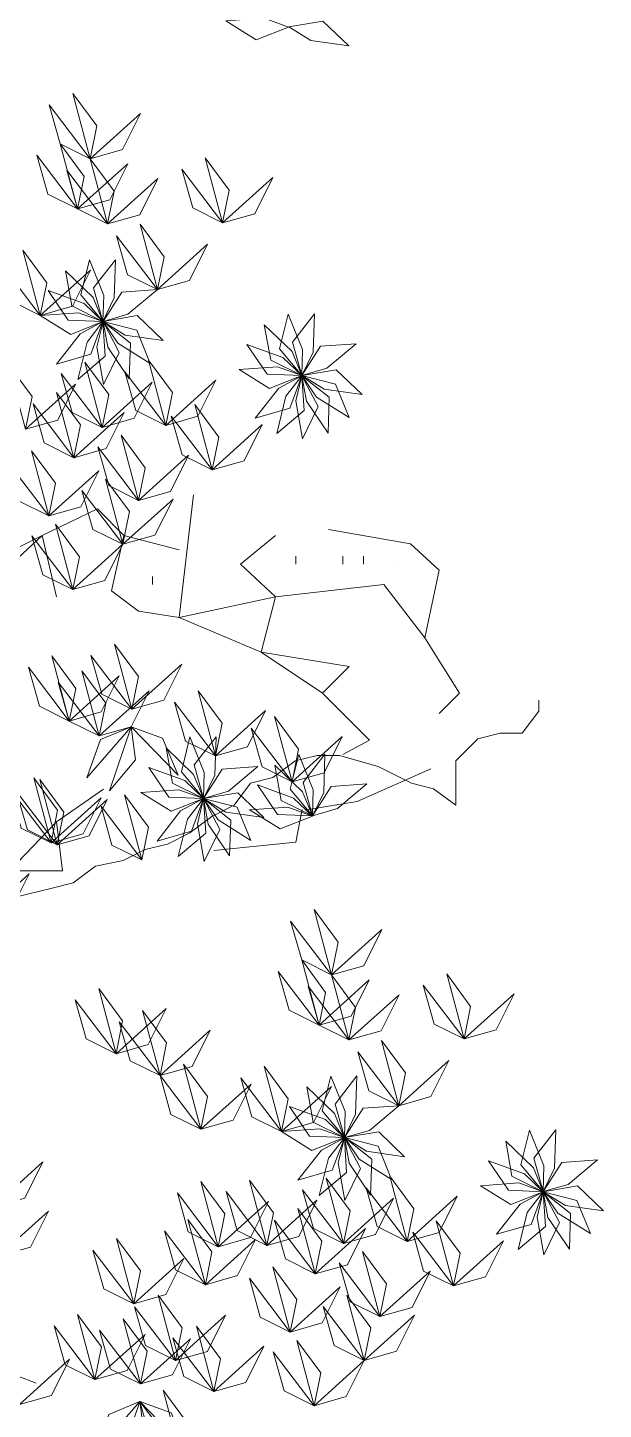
# Model space of a CAD drawing. Header units: inches. Extents: x 4350 to 28384, y -6772 to 993.
# Drawn here: x 24239.2 to 24290.3, y -1024.5 to -901.7 of the extents above; entities that cross this region are included whole.
import ezdxf

# ---------------------------------------------------------------- set-up
doc = ezdxf.new("R2010")
doc.units = ezdxf.units.IN
doc.header["$MEASUREMENT"] = 0
doc.layers.add('ARREDAMENTO', color=2, linetype='Continuous', lineweight=18)

# ---------------------------------------------------------------- blocks, each defined once
blk = doc.blocks.new('chioma jacaranda')
at = {"layer": 'ARREDAMENTO'}
for p, q in [((14723.23, -3488.38), (14724.5, -3477.48)), ((14711.05, -3481.11), (14715.96, -3478.75)), ((14715.96, -3478.75), (14718.32, -3481.11)), ((14703.24, -3488.38), (14711.05, -3481.11)), ((14711.05, -3481.11), (14703.78, -3484.75)), ((14711.05, -3481.11), (14712.33, -3486.57)), ((14718.32, -3481.11), (14717.23, -3486.02)), ((14723.23, -3482.39), (14718.32, -3481.11)), ((14731.77, -3481.11), (14728.68, -3483.66)), ((14743.77, -3481.84), (14736.5, -3480.57)), ((14746.31, -3484.2), (14743.77, -3481.84)), ((14728.68, -3483.66), (14731.77, -3486.57)), ((14733.59, -3482.93), (14733.59, -3483.66)), ((14737.77, -3482.93), (14737.77, -3483.66)), ((14739.59, -3482.93), (14739.59, -3483.66)), ((14742.68, -3483.66), (14742.68, -3483.66)), ((14720.87, -3484.75), (14720.87, -3485.47)), ((14745.04, -3490.2), (14746.31, -3484.2)), ((14717.23, -3486.02), (14719.6, -3487.84)), ((14731.77, -3486.57), (14741.41, -3485.47)), ((14741.41, -3485.47), (14745.04, -3490.2)), ((14731.77, -3486.57), (14723.23, -3488.38)), ((14731.77, -3486.57), (14730.5, -3491.47)), ((14730.5, -3491.47), (14731.77, -3486.57)), ((14719.6, -3487.84), (14723.23, -3488.38)), ((14723.23, -3488.38), (14730.5, -3491.47)), ((14745.04, -3490.2), (14748.13, -3495.11)), ((14738.32, -3492.74), (14730.5, -3491.47)), ((14730.5, -3491.47), (14735.95, -3495.11)), ((14735.95, -3495.11), (14738.32, -3492.74)), ((14737.23, -3493.84), (14737.23, -3493.84)), ((14735.95, -3495.11), (14740.13, -3499.29)), ((14748.13, -3495.11), (14746.31, -3496.92)), ((14740.13, -3499.29), (14737.77, -3500.56)), ((14739.04, -3504.74), (14745.59, -3501.83)), ((14712.33, -3506.56), (14716.51, -3503.65)), ((14734.14, -3505.47), (14733.59, -3508.37)), ((14734.68, -3505.47), (14739.04, -3504.74)), ((14712.33, -3506.56), (14708.15, -3510.92)), ((14712.87, -3510.92), (14712.33, -3506.56)), ((14733.59, -3508.37), (14726.32, -3509.1)), ((14708.15, -3510.92), (14712.87, -3510.92))]:
    blk.add_line(p, q, dxfattribs=at)
at = {"layer": 'ARREDAMENTO', "linetype": 'Continuous'}
blk.add_line((14705.35, -3554.46), (14710.53, -3556.45), dxfattribs=at)
at = {"layer": 'ARREDAMENTO', "lineweight": 0}
for points in [[(14727.37, -3435.37), (14730.77, -3435.13), (14732.94, -3435.92), (14730.07, -3437.05), (14727.37, -3435.37)], [(14738.3, -3437.6), (14734.92, -3437.13), (14732.96, -3435.91), (14736, -3435.4), (14738.3, -3437.6)], [(14715.33, -3447.62), (14715.91, -3444.71), (14713.78, -3441.82), (14715.33, -3447.62)], [(14715.33, -3447.62), (14712.67, -3446.3), (14711.69, -3442.84), (14715.33, -3447.62)], [(14715.33, -3447.62), (14718.18, -3446.81), (14719.78, -3443.6), (14715.33, -3447.62)], [(14714.21, -3452.09), (14714.8, -3449.19), (14712.67, -3446.3), (14714.21, -3452.09)], [(14714.21, -3452.09), (14711.56, -3450.77), (14710.58, -3447.32), (14714.21, -3452.09)], [(14716.87, -3453.41), (14717.45, -3450.51), (14715.33, -3447.62), (14716.87, -3453.41)], [(14727.09, -3453.32), (14727.67, -3450.42), (14725.55, -3447.53), (14727.09, -3453.32)], [(14716.87, -3453.41), (14714.21, -3452.09), (14713.24, -3448.64), (14716.87, -3453.41)], [(14714.21, -3452.09), (14717.07, -3451.29), (14718.67, -3448.07), (14714.21, -3452.09)], [(14727.09, -3453.32), (14724.44, -3452), (14723.46, -3448.55), (14727.09, -3453.32)], [(14716.87, -3453.41), (14719.72, -3452.61), (14721.32, -3449.39), (14716.87, -3453.41)], [(14727.09, -3453.32), (14729.94, -3452.52), (14731.54, -3449.3), (14727.09, -3453.32)], [(14721.29, -3459.25), (14721.88, -3456.34), (14719.75, -3453.45), (14721.29, -3459.25)], [(14721.29, -3459.25), (14718.64, -3457.93), (14717.66, -3454.47), (14721.29, -3459.25)], [(14721.29, -3459.25), (14724.15, -3458.44), (14725.75, -3455.23), (14721.29, -3459.25)], [(14710.88, -3461.55), (14711.47, -3458.64), (14709.34, -3455.75), (14710.88, -3461.55)], [(14715.25, -3456.62), (14716.53, -3459.78), (14716.46, -3462.08), (14714.49, -3459.71), (14715.25, -3456.62)], [(14717.58, -3456.6), (14717.46, -3460), (14716.46, -3462.08), (14715.63, -3459.11), (14717.58, -3456.6)], [(14710.88, -3461.55), (14708.23, -3460.23), (14707.25, -3456.78), (14710.88, -3461.55)], [(14710.88, -3461.55), (14713.74, -3460.74), (14715.34, -3457.53), (14710.88, -3461.55)], [(14713.13, -3457.58), (14715.58, -3459.95), (14716.45, -3462.09), (14713.69, -3460.71), (14713.13, -3457.58)], [(14711.59, -3459.33), (14714.79, -3460.49), (14716.45, -3462.09), (14713.37, -3461.96), (14711.59, -3459.33)], [(14721.29, -3459.25), (14718.68, -3461.44), (14716.47, -3462.08), (14718.12, -3459.48), (14721.29, -3459.25)], [(14710.88, -3461.55), (14714.28, -3461.31), (14716.45, -3462.09), (14713.59, -3463.23), (14710.88, -3461.55)], [(14732.92, -3461.43), (14734.19, -3464.59), (14734.12, -3466.89), (14732.15, -3464.52), (14732.92, -3461.43)], [(14735.25, -3461.41), (14735.13, -3464.82), (14734.12, -3466.89), (14733.29, -3463.92), (14735.25, -3461.41)], [(14712.33, -3465.87), (14714.43, -3463.19), (14716.46, -3462.1), (14715.38, -3464.99), (14712.33, -3465.87)], [(14714.22, -3467.23), (14715.05, -3463.92), (14716.46, -3462.1), (14716.66, -3465.18), (14714.22, -3467.23)], [(14716.51, -3467.69), (14715.92, -3464.34), (14716.47, -3462.1), (14717.9, -3464.83), (14716.51, -3467.69)], [(14721.81, -3463.78), (14718.43, -3463.3), (14716.47, -3462.09), (14719.51, -3461.57), (14721.81, -3463.78)], [(14720.66, -3465.81), (14717.77, -3464), (14716.47, -3462.09), (14719.46, -3462.86), (14720.66, -3465.81)], [(14718.78, -3467.19), (14716.88, -3464.37), (14716.47, -3462.1), (14718.89, -3464.01), (14718.78, -3467.19)], [(14730.79, -3462.39), (14733.25, -3464.76), (14734.12, -3466.9), (14731.36, -3465.53), (14730.79, -3462.39)], [(14729.25, -3464.14), (14732.45, -3465.3), (14734.12, -3466.9), (14731.04, -3466.77), (14729.25, -3464.14)], [(14738.96, -3464.06), (14736.35, -3466.25), (14734.13, -3466.89), (14735.78, -3464.29), (14738.96, -3464.06)], [(14709.58, -3471.67), (14710.17, -3468.76), (14708.04, -3465.87), (14709.58, -3471.67)], [(14716.38, -3471.5), (14716.97, -3468.59), (14714.84, -3465.7), (14716.38, -3471.5)], [(14722.04, -3471.32), (14722.62, -3468.41), (14720.49, -3465.52), (14722.04, -3471.32)], [(14728.55, -3466.36), (14731.95, -3466.12), (14734.12, -3466.9), (14731.25, -3468.04), (14728.55, -3466.36)], [(14739.47, -3468.59), (14736.1, -3468.11), (14734.14, -3466.9), (14737.18, -3466.38), (14739.47, -3468.59)], [(14709.58, -3471.67), (14712.44, -3470.86), (14714.03, -3467.65), (14709.58, -3471.67)], [(14716.38, -3471.5), (14713.73, -3470.18), (14712.75, -3466.72), (14716.38, -3471.5)], [(14716.38, -3471.5), (14719.23, -3470.69), (14720.83, -3467.48), (14716.38, -3471.5)], [(14722.04, -3471.32), (14719.38, -3470), (14718.41, -3466.55), (14722.04, -3471.32)], [(14722.04, -3471.32), (14724.89, -3470.51), (14726.49, -3467.3), (14722.04, -3471.32)], [(14729.99, -3470.68), (14732.09, -3468), (14734.12, -3466.91), (14733.05, -3469.8), (14729.99, -3470.68)], [(14731.89, -3472.04), (14732.71, -3468.73), (14734.13, -3466.91), (14734.32, -3469.99), (14731.89, -3472.04)], [(14734.17, -3472.51), (14733.58, -3469.15), (14734.13, -3466.91), (14735.56, -3469.64), (14734.17, -3472.51)], [(14738.32, -3470.62), (14735.43, -3468.81), (14734.13, -3466.9), (14737.12, -3467.67), (14738.32, -3470.62)], [(14736.45, -3472), (14734.54, -3469.18), (14734.13, -3466.91), (14736.55, -3468.82), (14736.45, -3472)], [(14713.88, -3474.19), (14714.47, -3471.28), (14712.34, -3468.39), (14713.88, -3474.19)], [(14713.88, -3474.19), (14711.23, -3472.87), (14710.25, -3469.41), (14713.88, -3474.19)], [(14726.16, -3475.27), (14726.74, -3472.36), (14724.62, -3469.47), (14726.16, -3475.27)], [(14713.88, -3474.19), (14716.73, -3473.38), (14718.33, -3470.17), (14713.88, -3474.19)], [(14726.16, -3475.27), (14723.5, -3473.95), (14722.53, -3470.5), (14726.16, -3475.27)], [(14726.16, -3475.27), (14729.01, -3474.46), (14730.61, -3471.25), (14726.16, -3475.27)], [(14719.62, -3477.99), (14720.21, -3475.09), (14718.08, -3472.2), (14719.62, -3477.99)], [(14719.62, -3477.99), (14720.21, -3475.09), (14718.08, -3472.2), (14719.62, -3477.99)], [(14711.65, -3479.37), (14712.23, -3476.46), (14710.11, -3473.57), (14711.65, -3479.37)], [(14719.62, -3477.99), (14716.97, -3476.67), (14715.99, -3473.22), (14719.62, -3477.99)], [(14719.62, -3477.99), (14716.97, -3476.67), (14715.99, -3473.22), (14719.62, -3477.99)], [(14711.65, -3479.37), (14709, -3478.05), (14708.02, -3474.6), (14711.65, -3479.37)], [(14719.62, -3477.99), (14722.47, -3477.19), (14724.07, -3473.97), (14719.62, -3477.99)], [(14719.62, -3477.99), (14722.47, -3477.19), (14724.07, -3473.97), (14719.62, -3477.99)], [(14711.65, -3479.37), (14714.5, -3478.56), (14716.1, -3475.35), (14711.65, -3479.37)], [(14718.22, -3481.89), (14718.81, -3478.98), (14716.68, -3476.09), (14718.22, -3481.89)], [(14718.22, -3481.89), (14715.57, -3480.57), (14714.59, -3477.11), (14718.22, -3481.89)], [(14718.22, -3481.89), (14721.08, -3481.08), (14722.68, -3477.87), (14718.22, -3481.89)], [(14713.77, -3485.91), (14711.12, -3484.59), (14710.14, -3481.13), (14713.77, -3485.91)], [(14713.77, -3485.91), (14714.36, -3483), (14712.23, -3480.11), (14713.77, -3485.91)], [(14713.77, -3485.91), (14716.63, -3485.1), (14718.22, -3481.89), (14713.77, -3485.91)], [(14719.02, -3496.55), (14719.6, -3493.64), (14717.48, -3490.75), (14719.02, -3496.55)], [(14713.46, -3497.6), (14714.05, -3494.69), (14711.92, -3491.8), (14713.46, -3497.6)], [(14719.02, -3496.55), (14716.37, -3495.22), (14715.39, -3491.77), (14719.02, -3496.55)], [(14713.46, -3497.6), (14710.81, -3496.28), (14709.83, -3492.82), (14713.46, -3497.6)], [(14716.11, -3498.92), (14716.7, -3496.01), (14714.57, -3493.12), (14716.11, -3498.92)], [(14719.02, -3496.55), (14721.87, -3495.74), (14723.47, -3492.53), (14719.02, -3496.55)], [(14716.11, -3498.92), (14713.46, -3497.6), (14712.48, -3494.15), (14716.11, -3498.92)], [(14713.46, -3497.6), (14716.31, -3496.79), (14717.91, -3493.58), (14713.46, -3497.6)], [(14716.11, -3498.92), (14718.97, -3498.11), (14720.57, -3494.9), (14716.11, -3498.92)], [(14726.45, -3500.69), (14723.8, -3499.37), (14722.82, -3495.92), (14726.45, -3500.69)], [(14726.45, -3500.69), (14727.04, -3497.79), (14724.91, -3494.9), (14726.45, -3500.69)], [(14726.45, -3500.69), (14729.31, -3499.89), (14730.91, -3496.67), (14726.45, -3500.69)], [(14718.97, -3498.11), (14716.23, -3499.25), (14715.03, -3502.63), (14718.97, -3498.11)], [(14718.97, -3498.11), (14719.36, -3501.05), (14717.04, -3503.79), (14718.97, -3498.11)], [(14718.97, -3498.11), (14721.76, -3499.11), (14723.14, -3502.42), (14718.97, -3498.11)], [(14733.25, -3502.99), (14730.6, -3501.67), (14729.62, -3498.22), (14733.25, -3502.99)], [(14733.25, -3502.99), (14733.84, -3500.09), (14731.71, -3497.2), (14733.25, -3502.99)], [(14724.18, -3499.01), (14725.46, -3502.17), (14725.39, -3504.48), (14723.42, -3502.1), (14724.18, -3499.01)], [(14726.51, -3498.99), (14726.39, -3502.4), (14725.39, -3504.47), (14724.56, -3501.5), (14726.51, -3498.99)], [(14733.25, -3502.99), (14736.11, -3502.19), (14737.71, -3498.98), (14733.25, -3502.99)], [(14722.06, -3499.97), (14724.51, -3502.34), (14725.38, -3504.48), (14722.62, -3503.11), (14722.06, -3499.97)], [(14733.85, -3500.56), (14735.13, -3503.72), (14735.06, -3506.03), (14733.09, -3503.65), (14733.85, -3500.56)], [(14736.18, -3500.54), (14736.07, -3503.95), (14735.06, -3506.02), (14734.23, -3503.05), (14736.18, -3500.54)], [(14720.52, -3501.72), (14723.72, -3502.89), (14725.38, -3504.48), (14722.3, -3504.35), (14720.52, -3501.72)], [(14730.22, -3501.64), (14727.61, -3503.83), (14725.4, -3504.47), (14727.05, -3501.87), (14730.22, -3501.64)], [(14731.73, -3501.53), (14734.18, -3503.89), (14735.06, -3506.03), (14732.29, -3504.66), (14731.73, -3501.53)], [(14711.85, -3508.43), (14712.43, -3505.53), (14710.31, -3502.64), (14711.85, -3508.43)], [(14712.39, -3508.59), (14712.98, -3505.69), (14710.85, -3502.8), (14712.39, -3508.59)], [(14730.19, -3503.27), (14733.39, -3504.44), (14735.05, -3506.03), (14731.97, -3505.9), (14730.19, -3503.27)], [(14739.89, -3503.19), (14737.28, -3505.38), (14735.07, -3506.03), (14736.72, -3503.42), (14739.89, -3503.19)], [(14711.85, -3508.43), (14709.2, -3507.11), (14708.22, -3503.66), (14711.85, -3508.43)], [(14712.39, -3508.59), (14709.74, -3507.27), (14708.76, -3503.82), (14712.39, -3508.59)], [(14711.85, -3508.43), (14714.7, -3507.63), (14716.3, -3504.42), (14711.85, -3508.43)], [(14719.92, -3509.94), (14720.5, -3507.04), (14718.37, -3504.15), (14719.92, -3509.94)], [(14719.81, -3503.94), (14723.21, -3503.7), (14725.38, -3504.49), (14722.52, -3505.62), (14719.81, -3503.94)], [(14721.26, -3508.27), (14723.36, -3505.58), (14725.39, -3504.49), (14724.31, -3507.38), (14721.26, -3508.27)], [(14723.15, -3509.62), (14723.98, -3506.31), (14725.39, -3504.49), (14725.59, -3507.57), (14723.15, -3509.62)], [(14725.44, -3510.09), (14724.85, -3506.73), (14725.4, -3504.49), (14726.83, -3507.22), (14725.44, -3510.09)], [(14730.74, -3506.17), (14727.36, -3505.7), (14725.4, -3504.48), (14728.44, -3503.97), (14730.74, -3506.17)], [(14729.59, -3508.2), (14726.7, -3506.39), (14725.4, -3504.48), (14728.39, -3505.25), (14729.59, -3508.2)], [(14727.71, -3509.58), (14725.81, -3506.76), (14725.4, -3504.49), (14727.82, -3506.4), (14727.71, -3509.58)], [(14712.39, -3508.59), (14715.24, -3507.79), (14716.84, -3504.58), (14712.39, -3508.59)], [(14719.92, -3509.94), (14717.26, -3508.62), (14716.29, -3505.17), (14719.92, -3509.94)], [(14729.48, -3505.49), (14732.89, -3505.25), (14735.06, -3506.04), (14732.19, -3507.17), (14729.48, -3505.49)], [(14705.46, -3515.18), (14708.31, -3514.38), (14709.91, -3511.16), (14705.46, -3515.18)], [(14736.76, -3520.15), (14737.35, -3517.24), (14735.22, -3514.35), (14736.76, -3520.15)], [(14736.76, -3520.15), (14734.11, -3518.82), (14733.13, -3515.37), (14736.76, -3520.15)], [(14736.76, -3520.15), (14739.62, -3519.34), (14741.22, -3516.13), (14736.76, -3520.15)], [(14735.65, -3524.62), (14736.24, -3521.71), (14734.11, -3518.82), (14735.65, -3524.62)], [(14735.65, -3524.62), (14733, -3523.3), (14732.02, -3519.85), (14735.65, -3524.62)], [(14738.31, -3525.94), (14738.89, -3523.04), (14736.76, -3520.15), (14738.31, -3525.94)], [(14748.53, -3525.85), (14749.11, -3522.95), (14746.99, -3520.06), (14748.53, -3525.85)], [(14717.62, -3527.16), (14718.2, -3524.25), (14716.08, -3521.36), (14717.62, -3527.16)], [(14738.31, -3525.94), (14735.65, -3524.62), (14734.68, -3521.17), (14738.31, -3525.94)], [(14735.65, -3524.62), (14738.51, -3523.81), (14740.11, -3520.6), (14735.65, -3524.62)], [(14748.53, -3525.85), (14745.87, -3524.53), (14744.9, -3521.08), (14748.53, -3525.85)], [(14717.62, -3527.16), (14714.96, -3525.84), (14713.99, -3522.38), (14717.62, -3527.16)], [(14738.31, -3525.94), (14741.16, -3525.13), (14742.76, -3521.92), (14738.31, -3525.94)], [(14748.53, -3525.85), (14751.38, -3525.04), (14752.98, -3521.83), (14748.53, -3525.85)], [(14717.62, -3527.16), (14720.47, -3526.35), (14722.07, -3523.14), (14717.62, -3527.16)], [(14721.53, -3529.1), (14722.11, -3526.2), (14719.98, -3523.31), (14721.53, -3529.1)], [(14721.53, -3529.1), (14718.87, -3527.78), (14717.89, -3524.33), (14721.53, -3529.1)], [(14721.53, -3529.1), (14724.38, -3528.3), (14725.98, -3525.08), (14721.53, -3529.1)], [(14742.73, -3531.78), (14743.32, -3528.87), (14741.19, -3525.98), (14742.73, -3531.78)], [(14742.73, -3531.78), (14740.08, -3530.46), (14739.1, -3527), (14742.73, -3531.78)], [(14742.73, -3531.78), (14745.58, -3530.97), (14747.18, -3527.76), (14742.73, -3531.78)], [(14725.16, -3533.88), (14722.5, -3532.56), (14721.53, -3529.1), (14725.16, -3533.88)], [(14725.16, -3533.88), (14725.74, -3530.97), (14723.61, -3528.08), (14725.16, -3533.88)], [(14732.32, -3534.08), (14732.91, -3531.17), (14730.78, -3528.28), (14732.32, -3534.08)], [(14725.16, -3533.88), (14728.01, -3533.07), (14729.61, -3529.86), (14725.16, -3533.88)], [(14732.32, -3534.08), (14729.67, -3532.76), (14728.69, -3529.3), (14732.32, -3534.08)], [(14732.32, -3534.08), (14735.17, -3533.27), (14736.77, -3530.06), (14732.32, -3534.08)], [(14734.57, -3530.11), (14737.02, -3532.48), (14737.89, -3534.61), (14735.13, -3533.24), (14734.57, -3530.11)], [(14736.69, -3529.15), (14737.97, -3532.31), (14737.9, -3534.61), (14735.93, -3532.23), (14736.69, -3529.15)], [(14739.02, -3529.13), (14738.9, -3532.53), (14737.9, -3534.61), (14737.07, -3531.64), (14739.02, -3529.13)], [(14733.02, -3531.86), (14736.23, -3533.02), (14737.89, -3534.62), (14734.81, -3534.49), (14733.02, -3531.86)], [(14742.73, -3531.78), (14740.12, -3533.97), (14737.91, -3534.61), (14739.56, -3532.01), (14742.73, -3531.78)], [(14732.32, -3534.08), (14735.72, -3533.84), (14737.89, -3534.62), (14735.02, -3535.76), (14732.32, -3534.08)], [(14754.35, -3533.96), (14755.63, -3537.12), (14755.56, -3539.42), (14753.59, -3537.05), (14754.35, -3533.96)], [(14756.69, -3533.94), (14756.57, -3537.34), (14755.56, -3539.42), (14754.73, -3536.45), (14756.69, -3533.94)], [(14733.77, -3538.4), (14735.86, -3535.72), (14737.9, -3534.63), (14736.82, -3537.52), (14733.77, -3538.4)], [(14735.66, -3539.76), (14736.49, -3536.45), (14737.9, -3534.63), (14738.1, -3537.71), (14735.66, -3539.76)], [(14737.95, -3540.22), (14737.35, -3536.87), (14737.91, -3534.63), (14739.33, -3537.36), (14737.95, -3540.22)], [(14743.25, -3536.31), (14739.87, -3535.83), (14737.91, -3534.62), (14740.95, -3534.1), (14743.25, -3536.31)], [(14742.1, -3538.33), (14739.21, -3536.53), (14737.91, -3534.62), (14740.9, -3535.39), (14742.1, -3538.33)], [(14740.22, -3539.72), (14738.32, -3536.89), (14737.91, -3534.62), (14740.33, -3536.54), (14740.22, -3539.72)], [(14752.23, -3534.92), (14754.69, -3537.29), (14755.56, -3539.43), (14752.79, -3538.05), (14752.23, -3534.92)], [(14706.67, -3540.8), (14709.53, -3540), (14711.13, -3536.78), (14706.67, -3540.8)], [(14750.69, -3536.67), (14753.89, -3537.83), (14755.56, -3539.43), (14752.47, -3539.3), (14750.69, -3536.67)], [(14760.4, -3536.59), (14757.78, -3538.78), (14755.57, -3539.42), (14757.22, -3536.82), (14760.4, -3536.59)], [(14726.7, -3544.31), (14727.28, -3541.4), (14725.15, -3538.51), (14726.7, -3544.31)], [(14731.02, -3544.2), (14731.61, -3541.29), (14729.48, -3538.4), (14731.02, -3544.2)], [(14737.82, -3544.03), (14738.41, -3541.12), (14736.28, -3538.23), (14737.82, -3544.03)], [(14743.48, -3543.85), (14744.06, -3540.94), (14741.93, -3538.05), (14743.48, -3543.85)], [(14749.99, -3538.89), (14753.39, -3538.65), (14755.56, -3539.43), (14752.69, -3540.57), (14749.99, -3538.89)], [(14760.91, -3541.12), (14757.53, -3540.64), (14755.57, -3539.43), (14758.61, -3538.91), (14760.91, -3541.12)], [(14726.7, -3544.31), (14724.04, -3542.98), (14723.07, -3539.53), (14726.7, -3544.31)], [(14731.02, -3544.2), (14728.37, -3542.88), (14727.39, -3539.42), (14731.02, -3544.2)], [(14737.82, -3544.03), (14735.17, -3542.7), (14734.19, -3539.25), (14737.82, -3544.03)], [(14737.82, -3544.03), (14740.67, -3543.22), (14742.27, -3540.01), (14737.82, -3544.03)], [(14743.48, -3543.85), (14740.82, -3542.53), (14739.84, -3539.07), (14743.48, -3543.85)], [(14743.48, -3543.85), (14746.33, -3543.04), (14747.93, -3539.83), (14743.48, -3543.85)], [(14751.43, -3543.21), (14753.53, -3540.53), (14755.56, -3539.44), (14754.49, -3542.33), (14751.43, -3543.21)], [(14753.33, -3544.57), (14754.15, -3541.26), (14755.57, -3539.44), (14755.76, -3542.52), (14753.33, -3544.57)], [(14755.61, -3545.03), (14755.02, -3541.68), (14755.57, -3539.44), (14757, -3542.17), (14755.61, -3545.03)], [(14759.76, -3543.15), (14756.87, -3541.34), (14755.57, -3539.43), (14758.56, -3540.2), (14759.76, -3543.15)], [(14757.89, -3544.53), (14755.98, -3541.71), (14755.57, -3539.43), (14757.99, -3541.35), (14757.89, -3544.53)], [(14707.15, -3545.15), (14710.01, -3544.35), (14711.61, -3541.14), (14707.15, -3545.15)], [(14726.7, -3544.31), (14729.55, -3543.5), (14731.15, -3540.29), (14726.7, -3544.31)], [(14731.02, -3544.2), (14733.87, -3543.39), (14735.47, -3540.18), (14731.02, -3544.2)], [(14735.32, -3546.72), (14735.9, -3543.81), (14733.78, -3540.92), (14735.32, -3546.72)], [(14725.56, -3547.69), (14726.14, -3544.78), (14724.01, -3541.89), (14725.56, -3547.69)], [(14735.32, -3546.72), (14732.66, -3545.4), (14731.69, -3541.94), (14735.32, -3546.72)], [(14747.6, -3547.8), (14748.18, -3544.89), (14746.05, -3542), (14747.6, -3547.8)], [(14719.19, -3549.38), (14719.78, -3546.47), (14717.65, -3543.58), (14719.19, -3549.38)], [(14725.56, -3547.69), (14722.9, -3546.36), (14721.92, -3542.91), (14725.56, -3547.69)], [(14725.56, -3547.69), (14728.41, -3546.88), (14730.01, -3543.67), (14725.56, -3547.69)], [(14735.32, -3546.72), (14738.17, -3545.91), (14739.77, -3542.7), (14735.32, -3546.72)], [(14747.6, -3547.8), (14744.94, -3546.48), (14743.97, -3543.02), (14747.6, -3547.8)], [(14747.6, -3547.8), (14750.45, -3546.99), (14752.05, -3543.78), (14747.6, -3547.8)], [(14719.19, -3549.38), (14716.54, -3548.06), (14715.56, -3544.61), (14719.19, -3549.38)], [(14741.06, -3550.52), (14741.64, -3547.62), (14739.52, -3544.73), (14741.06, -3550.52)], [(14741.06, -3550.52), (14741.64, -3547.62), (14739.52, -3544.73), (14741.06, -3550.52)], [(14719.19, -3549.38), (14722.05, -3548.57), (14723.65, -3545.36), (14719.19, -3549.38)], [(14733.09, -3551.9), (14733.67, -3548.99), (14731.55, -3546.1), (14733.09, -3551.9)], [(14741.06, -3550.52), (14738.41, -3549.2), (14737.43, -3545.75), (14741.06, -3550.52)], [(14741.06, -3550.52), (14738.41, -3549.2), (14737.43, -3545.75), (14741.06, -3550.52)], [(14733.09, -3551.9), (14730.43, -3550.58), (14729.46, -3547.12), (14733.09, -3551.9)], [(14741.06, -3550.52), (14743.91, -3549.71), (14745.51, -3546.5), (14741.06, -3550.52)], [(14741.06, -3550.52), (14743.91, -3549.71), (14745.51, -3546.5), (14741.06, -3550.52)], [(14722.9, -3554.42), (14723.49, -3551.52), (14721.36, -3548.63), (14722.9, -3554.42)], [(14733.09, -3551.9), (14735.94, -3551.09), (14737.54, -3547.88), (14733.09, -3551.9)], [(14739.66, -3554.42), (14740.25, -3551.51), (14738.12, -3548.62), (14739.66, -3554.42)], [(14722.9, -3554.42), (14720.25, -3553.1), (14719.27, -3549.65), (14722.9, -3554.42)], [(14739.66, -3554.42), (14737.01, -3553.1), (14736.03, -3549.64), (14739.66, -3554.42)], [(14715.75, -3556.12), (14716.34, -3553.22), (14714.21, -3550.33), (14715.75, -3556.12)], [(14719.78, -3556.51), (14720.37, -3553.61), (14718.24, -3550.72), (14719.78, -3556.51)], [(14722.9, -3554.42), (14725.75, -3553.62), (14727.35, -3550.4), (14722.9, -3554.42)], [(14739.66, -3554.42), (14742.52, -3553.61), (14744.12, -3550.4), (14739.66, -3554.42)], [(14715.75, -3556.12), (14713.1, -3554.8), (14712.12, -3551.35), (14715.75, -3556.12)], [(14715.75, -3556.12), (14718.6, -3555.32), (14720.2, -3552.1), (14715.75, -3556.12)], [(14719.78, -3556.51), (14717.13, -3555.19), (14716.15, -3551.74), (14719.78, -3556.51)], [(14726.3, -3557.18), (14723.65, -3555.85), (14722.67, -3552.4), (14726.3, -3557.18)], [(14726.3, -3557.18), (14726.89, -3554.27), (14724.76, -3551.38), (14726.3, -3557.18)], [(14719.78, -3556.51), (14722.63, -3555.7), (14724.23, -3552.49), (14719.78, -3556.51)], [(14726.3, -3557.18), (14729.15, -3556.37), (14730.75, -3553.16), (14726.3, -3557.18)], [(14735.21, -3558.44), (14732.56, -3557.12), (14731.58, -3553.66), (14735.21, -3558.44)], [(14735.21, -3558.44), (14735.8, -3555.53), (14733.67, -3552.64), (14735.21, -3558.44)], [(14709.03, -3558.34), (14711.88, -3557.54), (14713.48, -3554.32), (14709.03, -3558.34)], [(14735.21, -3558.44), (14738.06, -3557.63), (14739.66, -3554.42), (14735.21, -3558.44)], [(14723.36, -3562.85), (14723.94, -3559.95), (14721.82, -3557.06), (14723.36, -3562.85)], [(14719.73, -3558.08), (14716.99, -3559.22), (14715.79, -3562.6), (14719.73, -3558.08)], [(14719.73, -3558.08), (14720.12, -3561.02), (14717.8, -3563.76), (14719.73, -3558.08)], [(14723.36, -3562.85), (14720.71, -3561.53), (14719.73, -3558.08), (14723.36, -3562.85)], [(14719.73, -3558.08), (14722.52, -3559.07), (14723.9, -3562.39), (14719.73, -3558.08)], [(14723.36, -3562.85), (14720.71, -3561.53), (14719.73, -3558.08), (14723.36, -3562.85)]]:
    blk.add_lwpolyline(points, dxfattribs=at)
at = {"layer": 'ARREDAMENTO'}
blk.add_lwpolyline([(14707.9, -3513.45), (14709.87, -3512.96), (14711.84, -3512.47), (14713.81, -3511.97), (14715.78, -3510.5), (14718.24, -3510), (14720.22, -3509.02), (14722.19, -3508.53), (14724.16, -3507.54), (14726.13, -3506.07), (14728.1, -3505.08), (14729.57, -3503.11), (14731.55, -3502.62), (14733.52, -3501.14), (14735.49, -3500.65), (14737.46, -3500.65), (14740.9, -3501.64), (14743.86, -3503.11), (14745.83, -3503.61), (14747.8, -3505.08), (14747.8, -3501.14), (14749.77, -3499.18), (14751.74, -3498.68), (14753.71, -3498.68), (14755.19, -3496.71), (14755.19, -3495.73)], dxfattribs=at)

msp = doc.modelspace()

# ---------------------------------------------------------------- block references
msp.add_blockref('chioma jacaranda', (9529.43, 2534.28))

doc.saveas('drawing.dxf')
